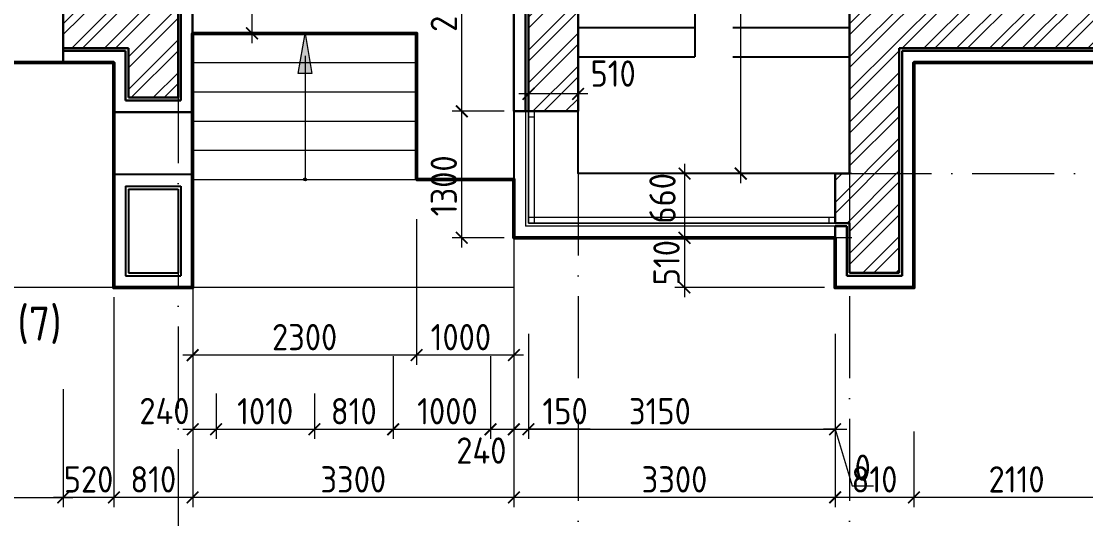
# Model space of a CAD drawing. Header units: millimetres. Extents: x 854812 to 1164625, y 589925 to 823301.
# Drawn here: x 963682 to 974618, y 725317 to 730426 of the extents above; entities that cross this region are included whole.
import ezdxf

# ---------------------------------------------------------------- set-up
doc = ezdxf.new("R2010")
doc.units = ezdxf.units.MM
doc.linetypes.add('ACAD_ISO10W100', pattern=[18, 12, -3, 0, -3])
doc.linetypes.add('JIS_08_15', pattern=[17.25, 15, -0.75, 0.75, -0.75])
doc.layers.get('Defpoints').update_dxf_attribs({"color": 40})
for name, color, linetype, lineweight in [('АР_Штрих_материалы', 27, 'Continuous', 9), ('окна', 132, 'Continuous', 18), ('оси', 50, 'JIS_08_15', 9), ('размеры', 215, 'Continuous', 13), ('стены', 172, 'Continuous', 30), ('текст', 7, 'Continuous', 13), ('УКАЗАТЕЛЬ', 6, 'Continuous', 13)]:
    doc.layers.add(name, color=color, linetype=linetype, lineweight=lineweight)
doc.styles.add('GOST 2.304', font='isocpeur.ttf', dxfattribs={"width": 0.9})
doc.dimstyles.new('1', dxfattribs={"dimscale": 100, "dimtxt": 2.7, "dimasz": 1.2, "dimexe": 1, "dimexo": 1, "dimgap": 0.5, "dimtad": 1, "dimdec": 0, "dimzin": 0, "dimdsep": 46, "dimtxsty": 'GOST 2.304', "dimblk": 'ARCHTICK', "dimcen": 0.09, "dimdle": 1, "dimclrd": 256, "dimclre": 256, "dimclrt": 7, "dimadec": 0, "dimazin": 0, "dimtfac": 1, "dimtdec": 0, "dimtmove": 1, "dimatfit": 3, "dimldrblk": 'ARCHTICK', "dimfxl": 100, "dimtolj": 1, "dimtzin": 0, "dimlwd": 5, "dimlwe": 5, "dimarcsym": 1})

# ---------------------------------------------------------------- blocks, each defined once
blk = doc.blocks.new('_ArchTick')
at = {"color": 0, "linetype": 'ByBlock', "const_width": 0.15}
blk.add_lwpolyline([(-0.5, -0.5), (0.5, 0.5)], dxfattribs=at)
blk = doc.blocks.new('*D11')
at = {"layer": 'Defpoints', "color": 0, "ltscale": 0.1}
for p in [(972853, 726312), (974963, 725991), (972853, 725536)]:
    blk.add_point(p, dxfattribs=at)
at = {"layer": 'размеры', "lineweight": 5, "ltscale": 0.1}
for p, q in [((972853, 726212), (972853, 725436)), ((974963, 725891), (974963, 725436)), ((975063, 725536), (972753, 725536))]:
    blk.add_line(p, q, dxfattribs=at)
at = {"layer": 'размеры', "lineweight": 5, "ltscale": 0.1, "xscale": 120, "yscale": 120, "zscale": 120, "rotation": 180}
blk.add_blockref('_ArchTick', (972853, 725536), dxfattribs=at)
at = {"layer": 'размеры', "lineweight": 5, "ltscale": 0.1, "xscale": 120, "yscale": 120, "zscale": 120}
blk.add_blockref('_ArchTick', (974963, 725536), dxfattribs=at)
at = {"layer": 'размеры', "color": 7, "ltscale": 0.1, "insert": (973908, 725721), "char_height": 270, "attachment_point": 5, "style": 'GOST 2.304'}
blk.add_mtext('\\A1;2110', dxfattribs=at)
blk = doc.blocks.new('*D26')
at = {"layer": 'Defpoints', "color": 0, "ltscale": 0.1}
for p in [(968743, 727002), (972043, 726292), (968743, 725536)]:
    blk.add_point(p, dxfattribs=at)
at = {"layer": 'размеры', "lineweight": 5, "ltscale": 0.1}
for p, q in [((968743, 726902), (968743, 725436)), ((972043, 726192), (972043, 725436)), ((972143, 725536), (968643, 725536))]:
    blk.add_line(p, q, dxfattribs=at)
at = {"layer": 'размеры', "lineweight": 5, "ltscale": 0.1, "xscale": 120, "yscale": 120, "zscale": 120, "rotation": 180}
blk.add_blockref('_ArchTick', (968743, 725536), dxfattribs=at)
at = {"layer": 'размеры', "lineweight": 5, "ltscale": 0.1, "xscale": 120, "yscale": 120, "zscale": 120}
blk.add_blockref('_ArchTick', (972043, 725536), dxfattribs=at)
at = {"layer": 'размеры', "color": 7, "ltscale": 0.1, "insert": (970393, 725721), "char_height": 270, "attachment_point": 5, "style": 'GOST 2.304'}
blk.add_mtext('\\A1;3300', dxfattribs=at)
blk = doc.blocks.new('*D28')
at = {"layer": 'Defpoints', "color": 0, "lineweight": 50, "ltscale": 0.1}
for p in [(972033, 728202), (970496, 727692), (972033, 727692)]:
    blk.add_point(p, dxfattribs=at)
at = {"layer": 'размеры', "lineweight": 5, "ltscale": 0.1}
for p, q in [((970496, 728302), (970496, 727592)), ((971933, 728202), (970396, 728202)), ((971933, 727692), (970396, 727692))]:
    blk.add_line(p, q, dxfattribs=at)
at = {"layer": 'размеры', "lineweight": 5, "ltscale": 0.1, "xscale": 120, "yscale": 120, "zscale": 120}
for p, rotation in [((970496, 728202), 90), ((970496, 727692), 270)]:
    blk.add_blockref('_ArchTick', p, dxfattribs=dict(at, rotation=rotation))
at = {"layer": 'размеры', "color": 7, "ltscale": 0.1, "insert": (970311, 727947), "char_height": 270, "attachment_point": 5, "rotation": 90, "style": 'GOST 2.304'}
blk.add_mtext('\\A1;510', dxfattribs=at)
blk = doc.blocks.new('*D30')
at = {"layer": 'Defpoints', "color": 0, "lineweight": 50, "ltscale": 0.1}
for p in [(971074, 737482), (971249, 737482), (971199, 728862, 0)]:
    blk.add_point(p, dxfattribs=at)
at = {"layer": 'размеры', "lineweight": 5, "ltscale": 0.1}
for p, q in [((971074, 728762), (971074, 737582)), ((971149, 737482), (970974, 737482)), ((971099, 728862), (970974, 728862))]:
    blk.add_line(p, q, dxfattribs=at)
at = {"layer": 'размеры', "lineweight": 5, "ltscale": 0.1, "xscale": 120, "yscale": 120, "zscale": 120}
for p, rotation in [((971074, 737482), 90), ((971074, 728862), 270)]:
    blk.add_blockref('_ArchTick', p, dxfattribs=dict(at, rotation=rotation))
at = {"layer": 'размеры', "color": 7, "ltscale": 0.1, "insert": (970889, 733325), "char_height": 270, "attachment_point": 5, "rotation": 90, "style": 'GOST 2.304'}
blk.add_mtext('\\A1;8620', dxfattribs=at)
blk = doc.blocks.new('*D31')
at = {"layer": 'Defpoints', "color": 0, "ltscale": 0.1}
for p in [(972043, 726312), (972853, 726312), (972043, 725536)]:
    blk.add_point(p, dxfattribs=at)
at = {"layer": 'размеры', "lineweight": 5, "ltscale": 0.1}
for p, q in [((972043, 726212), (972043, 725436)), ((972853, 726212), (972853, 725436)), ((972953, 725536), (971943, 725536))]:
    blk.add_line(p, q, dxfattribs=at)
at = {"layer": 'размеры', "lineweight": 5, "ltscale": 0.1, "xscale": 120, "yscale": 120, "zscale": 120, "rotation": 180}
blk.add_blockref('_ArchTick', (972043, 725536), dxfattribs=at)
at = {"layer": 'размеры', "lineweight": 5, "ltscale": 0.1, "xscale": 120, "yscale": 120, "zscale": 120}
blk.add_blockref('_ArchTick', (972853, 725536), dxfattribs=at)
at = {"layer": 'размеры', "color": 7, "ltscale": 0.1, "insert": (972448, 725721), "char_height": 270, "attachment_point": 5, "style": 'GOST 2.304'}
blk.add_mtext('\\A1;810', dxfattribs=at)
blk = doc.blocks.new('*D33')
at = {"layer": 'Defpoints', "color": 0, "ltscale": 0.1}
for p in [(968893, 729681), (968893, 729646), (969403, 729646)]:
    blk.add_point(p, dxfattribs=at)
at = {"layer": 'размеры', "lineweight": 5, "ltscale": 0.1}
for p, q in [((968893, 729746), (968893, 729781)), ((969403, 729746), (969403, 729781)), ((969503, 729681), (968793, 729681))]:
    blk.add_line(p, q, dxfattribs=at)
at = {"layer": 'размеры', "lineweight": 5, "ltscale": 0.1, "xscale": 120, "yscale": 120, "zscale": 120, "rotation": 180}
blk.add_blockref('_ArchTick', (968893, 729681), dxfattribs=at)
at = {"layer": 'размеры', "lineweight": 5, "ltscale": 0.1, "xscale": 120, "yscale": 120, "zscale": 120}
blk.add_blockref('_ArchTick', (969403, 729681), dxfattribs=at)
at = {"layer": 'размеры', "color": 7, "ltscale": 0.1, "insert": (969763, 729889), "char_height": 270, "attachment_point": 5, "style": 'GOST 2.304'}
blk.add_mtext('\\A1;510', dxfattribs=at)
blk = doc.blocks.new('*D38')
at = {"layer": 'Defpoints', "color": 0, "ltscale": 0.1}
for p in [(965443, 727706), (968743, 726416), (965443, 725536)]:
    blk.add_point(p, dxfattribs=at)
at = {"layer": 'размеры', "lineweight": 5, "ltscale": 0.1}
for p, q in [((965443, 727606), (965443, 725436)), ((968743, 726316), (968743, 725436)), ((968843, 725536), (965343, 725536))]:
    blk.add_line(p, q, dxfattribs=at)
at = {"layer": 'размеры', "lineweight": 5, "ltscale": 0.1, "xscale": 120, "yscale": 120, "zscale": 120, "rotation": 180}
blk.add_blockref('_ArchTick', (965443, 725536), dxfattribs=at)
at = {"layer": 'размеры', "lineweight": 5, "ltscale": 0.1, "xscale": 120, "yscale": 120, "zscale": 120}
blk.add_blockref('_ArchTick', (968743, 725536), dxfattribs=at)
at = {"layer": 'размеры', "color": 7, "ltscale": 0.1, "insert": (967093, 725721), "char_height": 270, "attachment_point": 5, "style": 'GOST 2.304'}
blk.add_mtext('\\A1;3300', dxfattribs=at)
blk = doc.blocks.new('*D44')
at = {"layer": 'Defpoints', "color": 0, "ltscale": 0.1}
for p in [(968208, 729502), (968743, 729502), (968743, 728202)]:
    blk.add_point(p, dxfattribs=at)
at = {"layer": 'размеры', "lineweight": 5, "ltscale": 0.1}
for p, q in [((968208, 728102), (968208, 729602)), ((968643, 729502), (968108, 729502)), ((968643, 728202), (968108, 728202))]:
    blk.add_line(p, q, dxfattribs=at)
at = {"layer": 'размеры', "lineweight": 5, "ltscale": 0.1, "xscale": 120, "yscale": 120, "zscale": 120}
for p, rotation in [((968208, 729502), 90), ((968208, 728202), 270)]:
    blk.add_blockref('_ArchTick', p, dxfattribs=dict(at, rotation=rotation))
at = {"layer": 'размеры', "color": 7, "ltscale": 0.1, "insert": (968023, 728736), "char_height": 270, "attachment_point": 5, "rotation": 90, "style": 'GOST 2.304'}
blk.add_mtext('\\A1;1300', dxfattribs=at)
blk = doc.blocks.new('*D45')
at = {"layer": 'Defpoints', "color": 0, "ltscale": 0.1}
for p in [(968208, 731802), (968743, 731802), (968743, 729502)]:
    blk.add_point(p, dxfattribs=at)
at = {"layer": 'размеры', "lineweight": 5, "ltscale": 0.1}
for p, q in [((968208, 729402), (968208, 731902)), ((968643, 731802), (968108, 731802)), ((968643, 729502), (968108, 729502))]:
    blk.add_line(p, q, dxfattribs=at)
at = {"layer": 'размеры', "lineweight": 5, "ltscale": 0.1, "xscale": 120, "yscale": 120, "zscale": 120}
for p, rotation in [((968208, 731802), 90), ((968208, 729502), 270)]:
    blk.add_blockref('_ArchTick', p, dxfattribs=dict(at, rotation=rotation))
at = {"layer": 'размеры', "color": 7, "ltscale": 0.1, "insert": (968023, 730652), "char_height": 270, "attachment_point": 5, "rotation": 90, "style": 'GOST 2.304'}
blk.add_mtext('\\A1;2300', dxfattribs=at)
blk = doc.blocks.new('*D95')
at = {"layer": 'Defpoints', "color": 0, "lineweight": 50, "ltscale": 0.1}
for p in [(972314, 728862), (970496, 728202), (972314, 728202)]:
    blk.add_point(p, dxfattribs=at)
at = {"layer": 'размеры', "lineweight": 5, "ltscale": 0.1}
for p, q in [((970496, 728962), (970496, 728102)), ((972214, 728862), (970396, 728862)), ((972214, 728202), (970396, 728202))]:
    blk.add_line(p, q, dxfattribs=at)
at = {"layer": 'размеры', "lineweight": 5, "ltscale": 0.1, "xscale": 120, "yscale": 120, "zscale": 120}
for p, rotation in [((970496, 728862), 90), ((970496, 728202), 270)]:
    blk.add_blockref('_ArchTick', p, dxfattribs=dict(at, rotation=rotation))
at = {"layer": 'размеры', "color": 7, "ltscale": 0.1, "insert": (970270, 728608), "char_height": 270, "attachment_point": 5, "rotation": 90, "style": 'GOST 2.304'}
blk.add_mtext('\\A1;660', dxfattribs=at)
blk = doc.blocks.new('*D109')
at = {"layer": 'Defpoints', "color": 0, "ltscale": 0.1}
for p in [(964633, 727692), (965443, 726312), (964633, 725536)]:
    blk.add_point(p, dxfattribs=at)
at = {"layer": 'размеры', "lineweight": 5, "ltscale": 0.1}
for p, q in [((964633, 727592), (964633, 725436)), ((965443, 726212), (965443, 725436)), ((965543, 725536), (964533, 725536))]:
    blk.add_line(p, q, dxfattribs=at)
at = {"layer": 'размеры', "lineweight": 5, "ltscale": 0.1, "xscale": 120, "yscale": 120, "zscale": 120, "rotation": 180}
blk.add_blockref('_ArchTick', (964633, 725536), dxfattribs=at)
at = {"layer": 'размеры', "lineweight": 5, "ltscale": 0.1, "xscale": 120, "yscale": 120, "zscale": 120}
blk.add_blockref('_ArchTick', (965443, 725536), dxfattribs=at)
at = {"layer": 'размеры', "color": 7, "ltscale": 0.1, "insert": (965038, 725721), "char_height": 270, "attachment_point": 5, "style": 'GOST 2.304'}
blk.add_mtext('\\A1;810', dxfattribs=at)
blk = doc.blocks.new('*D121')
at = {"layer": 'Defpoints', "color": 0, "ltscale": 0.1}
for p in [(966824, 731802), (966052, 730302), (966824, 730302)]:
    blk.add_point(p, dxfattribs=at)
at = {"layer": 'размеры', "lineweight": 5, "ltscale": 0.1}
for p, q in [((966052, 731902), (966052, 730202)), ((966724, 731802), (965952, 731802)), ((966724, 730302), (965952, 730302))]:
    blk.add_line(p, q, dxfattribs=at)
at = {"layer": 'размеры', "lineweight": 5, "ltscale": 0.1, "xscale": 120, "yscale": 120, "zscale": 120}
for p, rotation in [((966052, 731802), 90), ((966052, 730302), 270)]:
    blk.add_blockref('_ArchTick', p, dxfattribs=dict(at, rotation=rotation))
at = {"layer": 'размеры', "color": 7, "ltscale": 0.1, "insert": (965867, 731018), "char_height": 270, "attachment_point": 5, "rotation": 90, "style": 'GOST 2.304'}
blk.add_mtext('\\A1;1500', dxfattribs=at)
blk = doc.blocks.new('*D122')
at = {"layer": 'Defpoints', "color": 0, "ltscale": 0.1}
for p in [(967743, 728495), (968743, 728495), (967743, 726997)]:
    blk.add_point(p, dxfattribs=at)
at = {"layer": 'размеры', "lineweight": 5, "ltscale": 0.1}
for p, q in [((967743, 728395), (967743, 726897)), ((968743, 728395), (968743, 726897)), ((968843, 726997), (967643, 726997))]:
    blk.add_line(p, q, dxfattribs=at)
at = {"layer": 'размеры', "lineweight": 5, "ltscale": 0.1, "xscale": 120, "yscale": 120, "zscale": 120, "rotation": 180}
blk.add_blockref('_ArchTick', (967743, 726997), dxfattribs=at)
at = {"layer": 'размеры', "lineweight": 5, "ltscale": 0.1, "xscale": 120, "yscale": 120, "zscale": 120}
blk.add_blockref('_ArchTick', (968743, 726997), dxfattribs=at)
at = {"layer": 'размеры', "color": 7, "ltscale": 0.1, "insert": (968198, 727182), "char_height": 270, "attachment_point": 5, "style": 'GOST 2.304'}
blk.add_mtext('\\A1;1000', dxfattribs=at)
blk = doc.blocks.new('*D123')
at = {"layer": 'Defpoints', "color": 0, "ltscale": 0.1}
for p in [(965443, 728495), (967743, 728495), (965443, 726997)]:
    blk.add_point(p, dxfattribs=at)
at = {"layer": 'размеры', "lineweight": 5, "ltscale": 0.1}
for p, q in [((965443, 728395), (965443, 726897)), ((967743, 728395), (967743, 726897)), ((967843, 726997), (965343, 726997))]:
    blk.add_line(p, q, dxfattribs=at)
at = {"layer": 'размеры', "lineweight": 5, "ltscale": 0.1, "xscale": 120, "yscale": 120, "zscale": 120, "rotation": 180}
blk.add_blockref('_ArchTick', (965443, 726997), dxfattribs=at)
at = {"layer": 'размеры', "lineweight": 5, "ltscale": 0.1, "xscale": 120, "yscale": 120, "zscale": 120}
blk.add_blockref('_ArchTick', (967743, 726997), dxfattribs=at)
at = {"layer": 'размеры', "color": 7, "ltscale": 0.1, "insert": (966593, 727182), "char_height": 270, "attachment_point": 5, "style": 'GOST 2.304'}
blk.add_mtext('\\A1;2300', dxfattribs=at)
blk = doc.blocks.new('*D319')
at = {"layer": 'Defpoints', "color": 0, "lineweight": 50, "ltscale": 0.1}
for p in [(961113, 726746), (964113, 726746), (964113, 725536)]:
    blk.add_point(p, dxfattribs=at)
at = {"layer": 'размеры', "lineweight": 5, "ltscale": 0.1}
for p, q in [((961113, 726646), (961113, 725436)), ((964113, 726646), (964113, 725436)), ((961013, 725536), (964213, 725536))]:
    blk.add_line(p, q, dxfattribs=at)
at = {"layer": 'размеры', "lineweight": 5, "ltscale": 0.1, "xscale": 120, "yscale": 120, "zscale": 120, "rotation": 180}
blk.add_blockref('_ArchTick', (961113, 725536), dxfattribs=at)
at = {"layer": 'размеры', "lineweight": 5, "ltscale": 0.1, "xscale": 120, "yscale": 120, "zscale": 120}
blk.add_blockref('_ArchTick', (964113, 725536), dxfattribs=at)
at = {"layer": 'размеры', "color": 7, "ltscale": 0.1, "insert": (962613, 725721), "char_height": 270, "attachment_point": 5, "style": 'GOST 2.304'}
blk.add_mtext('\\A1;3000', dxfattribs=at)
blk = doc.blocks.new('*D322')
at = {"layer": 'Defpoints', "color": 0, "lineweight": 50, "ltscale": 0.1}
for p in [(964113, 726067), (964633, 726067), (964113, 725536)]:
    blk.add_point(p, dxfattribs=at)
at = {"layer": 'размеры', "lineweight": 5, "ltscale": 0.1}
for p, q in [((964113, 725967), (964113, 725436)), ((964633, 725967), (964633, 725436)), ((964733, 725536), (964013, 725536))]:
    blk.add_line(p, q, dxfattribs=at)
at = {"layer": 'размеры', "lineweight": 5, "ltscale": 0.1, "xscale": 120, "yscale": 120, "zscale": 120, "rotation": 180}
blk.add_blockref('_ArchTick', (964113, 725536), dxfattribs=at)
at = {"layer": 'размеры', "lineweight": 5, "ltscale": 0.1, "xscale": 120, "yscale": 120, "zscale": 120}
blk.add_blockref('_ArchTick', (964633, 725536), dxfattribs=at)
at = {"layer": 'размеры', "color": 7, "ltscale": 0.1, "insert": (964373, 725721), "char_height": 270, "attachment_point": 5, "style": 'GOST 2.304'}
blk.add_mtext('\\A1;520', dxfattribs=at)
blk = doc.blocks.new('*D432')
at = {"layer": 'Defpoints', "color": 0, "ltscale": 0.1}
for p in [(967503, 727085), (968503, 727085), (968503, 726236)]:
    blk.add_point(p, dxfattribs=at)
at = {"layer": 'размеры', "lineweight": 5, "ltscale": 0.1}
for p, q in [((967503, 726985), (967503, 726136)), ((968503, 726985), (968503, 726136)), ((967403, 726236), (968603, 726236))]:
    blk.add_line(p, q, dxfattribs=at)
at = {"layer": 'размеры', "lineweight": 5, "ltscale": 0.1, "xscale": 120, "yscale": 120, "zscale": 120, "rotation": 180}
blk.add_blockref('_ArchTick', (967503, 726236), dxfattribs=at)
at = {"layer": 'размеры', "lineweight": 5, "ltscale": 0.1, "xscale": 120, "yscale": 120, "zscale": 120}
blk.add_blockref('_ArchTick', (968503, 726236), dxfattribs=at)
at = {"layer": 'размеры', "color": 7, "ltscale": 0.1, "insert": (968060, 726421), "char_height": 270, "attachment_point": 5, "style": 'GOST 2.304'}
blk.add_mtext('\\A1;1000', dxfattribs=at)
blk = doc.blocks.new('*D433')
at = {"layer": 'Defpoints', "color": 0, "ltscale": 0.1}
for p in [(965683, 726703), (965443, 726553), (965683, 726236)]:
    blk.add_point(p, dxfattribs=at)
at = {"layer": 'размеры', "lineweight": 5, "ltscale": 0.1}
for p, q in [((965683, 726603), (965683, 726136)), ((965443, 726453), (965443, 726136)), ((965343, 726236), (965783, 726236))]:
    blk.add_line(p, q, dxfattribs=at)
at = {"layer": 'размеры', "lineweight": 5, "ltscale": 0.1, "xscale": 120, "yscale": 120, "zscale": 120, "rotation": 180}
blk.add_blockref('_ArchTick', (965443, 726236), dxfattribs=at)
at = {"layer": 'размеры', "lineweight": 5, "ltscale": 0.1, "xscale": 120, "yscale": 120, "zscale": 120}
blk.add_blockref('_ArchTick', (965683, 726236), dxfattribs=at)
at = {"layer": 'размеры', "color": 7, "ltscale": 0.1, "insert": (965153, 726423), "char_height": 270, "attachment_point": 5, "style": 'GOST 2.304'}
blk.add_mtext('\\A1;240', dxfattribs=at)
blk = doc.blocks.new('*D434')
at = {"layer": 'Defpoints', "color": 0, "ltscale": 0.1}
for p in [(965683, 726703), (966693, 726703), (966693, 726236)]:
    blk.add_point(p, dxfattribs=at)
at = {"layer": 'размеры', "lineweight": 5, "ltscale": 0.1}
for p, q in [((965683, 726603), (965683, 726136)), ((966693, 726603), (966693, 726136)), ((965583, 726236), (966793, 726236))]:
    blk.add_line(p, q, dxfattribs=at)
at = {"layer": 'размеры', "lineweight": 5, "ltscale": 0.1, "xscale": 120, "yscale": 120, "zscale": 120, "rotation": 180}
blk.add_blockref('_ArchTick', (965683, 726236), dxfattribs=at)
at = {"layer": 'размеры', "lineweight": 5, "ltscale": 0.1, "xscale": 120, "yscale": 120, "zscale": 120}
blk.add_blockref('_ArchTick', (966693, 726236), dxfattribs=at)
at = {"layer": 'размеры', "color": 7, "ltscale": 0.1, "insert": (966188, 726421), "char_height": 270, "attachment_point": 5, "style": 'GOST 2.304'}
blk.add_mtext('\\A1;1010', dxfattribs=at)
blk = doc.blocks.new('*D435')
at = {"layer": 'Defpoints', "color": 0, "ltscale": 0.1}
for p in [(966693, 726703), (967503, 726703), (967503, 726236)]:
    blk.add_point(p, dxfattribs=at)
at = {"layer": 'размеры', "lineweight": 5, "ltscale": 0.1}
for p, q in [((966693, 726603), (966693, 726136)), ((967503, 726603), (967503, 726136)), ((966593, 726236), (967603, 726236))]:
    blk.add_line(p, q, dxfattribs=at)
at = {"layer": 'размеры', "lineweight": 5, "ltscale": 0.1, "xscale": 120, "yscale": 120, "zscale": 120, "rotation": 180}
blk.add_blockref('_ArchTick', (966693, 726236), dxfattribs=at)
at = {"layer": 'размеры', "lineweight": 5, "ltscale": 0.1, "xscale": 120, "yscale": 120, "zscale": 120}
blk.add_blockref('_ArchTick', (967503, 726236), dxfattribs=at)
at = {"layer": 'размеры', "color": 7, "ltscale": 0.1, "insert": (967098, 726421), "char_height": 270, "attachment_point": 5, "style": 'GOST 2.304'}
blk.add_mtext('\\A1;810', dxfattribs=at)
blk = doc.blocks.new('*D436')
at = {"layer": 'Defpoints', "color": 0, "ltscale": 0.1}
for p in [(968503, 726703), (968743, 726553), (968743, 726236)]:
    blk.add_point(p, dxfattribs=at)
at = {"layer": 'размеры', "lineweight": 5, "ltscale": 0.1}
for p, q in [((968503, 726603), (968503, 726136)), ((968743, 726453), (968743, 726136)), ((968403, 726236), (968843, 726236))]:
    blk.add_line(p, q, dxfattribs=at)
at = {"layer": 'размеры', "lineweight": 5, "ltscale": 0.1, "xscale": 120, "yscale": 120, "zscale": 120, "rotation": 180}
blk.add_blockref('_ArchTick', (968503, 726236), dxfattribs=at)
at = {"layer": 'размеры', "lineweight": 5, "ltscale": 0.1, "xscale": 120, "yscale": 120, "zscale": 120}
blk.add_blockref('_ArchTick', (968743, 726236), dxfattribs=at)
at = {"layer": 'размеры', "color": 7, "ltscale": 0.1, "insert": (968409, 726017), "char_height": 270, "attachment_point": 5, "style": 'GOST 2.304'}
blk.add_mtext('\\A1;240', dxfattribs=at)
blk = doc.blocks.new('*D488')
at = {"layer": 'Defpoints', "color": 0, "lineweight": 50, "ltscale": 0.1}
for p in [(968893, 727315), (972043, 727315, 0), (972043, 726236)]:
    blk.add_point(p, dxfattribs=at)
at = {"layer": 'размеры', "lineweight": 5, "ltscale": 0.1}
for p, q in [((968893, 727215), (968893, 726136)), ((972043, 727215), (972043, 726136)), ((968793, 726236), (972143, 726236))]:
    blk.add_line(p, q, dxfattribs=at)
at = {"layer": 'размеры', "lineweight": 5, "ltscale": 0.1, "xscale": 120, "yscale": 120, "zscale": 120, "rotation": 180}
blk.add_blockref('_ArchTick', (968893, 726236), dxfattribs=at)
at = {"layer": 'размеры', "lineweight": 5, "ltscale": 0.1, "xscale": 120, "yscale": 120, "zscale": 120}
blk.add_blockref('_ArchTick', (972043, 726236), dxfattribs=at)
at = {"layer": 'размеры', "color": 7, "ltscale": 0.1, "insert": (970243, 726421), "char_height": 270, "attachment_point": 5, "style": 'GOST 2.304'}
blk.add_mtext('\\A1;3150', dxfattribs=at)
blk = doc.blocks.new('*D489')
at = {"layer": 'Defpoints', "color": 0, "ltscale": 0.1}
for p in [(968743, 726720), (968893, 726720), (968893, 726236)]:
    blk.add_point(p, dxfattribs=at)
at = {"layer": 'размеры', "lineweight": 5, "ltscale": 0.1}
for p, q in [((968743, 726620), (968743, 726136)), ((968893, 726620), (968893, 726136)), ((968643, 726236), (968993, 726236)), ((969526, 726236), (968893, 726236))]:
    blk.add_line(p, q, dxfattribs=at)
at = {"layer": 'размеры', "lineweight": 5, "ltscale": 0.1, "xscale": 120, "yscale": 120, "zscale": 120, "rotation": 180}
blk.add_blockref('_ArchTick', (968743, 726236), dxfattribs=at)
at = {"layer": 'размеры', "lineweight": 5, "ltscale": 0.1, "xscale": 120, "yscale": 120, "zscale": 120}
blk.add_blockref('_ArchTick', (968893, 726236), dxfattribs=at)
at = {"layer": 'размеры', "color": 7, "ltscale": 0.1, "insert": (969269, 726421), "char_height": 270, "attachment_point": 5, "style": 'GOST 2.304'}
blk.add_mtext('\\A1;150', dxfattribs=at)
blk = doc.blocks.new('*D490')
at = {"layer": 'Defpoints', "color": 0, "lineweight": 50, "ltscale": 0.1}
for p in [(972043, 726668), (972043, 726668), (972043, 726236)]:
    blk.add_point(p, dxfattribs=at)
at = {"layer": 'размеры', "lineweight": 5, "ltscale": 0.1}
for p, q in [((972043, 726568), (972043, 726136)), ((972043, 726568), (972043, 726136)), ((972043, 726236), (971923, 726236)), ((972043, 726236), (972163, 726236)), ((972043, 726236), (972217, 725656)), ((972217, 725656), (972438, 725656))]:
    blk.add_line(p, q, dxfattribs=at)
at = {"layer": 'размеры', "lineweight": 5, "ltscale": 0.1, "xscale": 120, "yscale": 120, "zscale": 120}
blk.add_blockref('_ArchTick', (972043, 726236), dxfattribs=at)
at = {"layer": 'размеры', "lineweight": 5, "ltscale": 0.1, "xscale": 120, "yscale": 120, "zscale": 120, "rotation": 180}
blk.add_blockref('_ArchTick', (972043, 726236), dxfattribs=at)
at = {"layer": 'размеры', "color": 7, "ltscale": 0.1, "insert": (972327, 725841), "char_height": 270, "attachment_point": 5, "style": 'GOST 2.304'}
blk.add_mtext('\\A1;0', dxfattribs=at)

msp = doc.modelspace()

# ---------------------------------------------------------------- hatches: boundary and pattern name
at = {"layer": 'АР_Штрих_материалы', "ltscale": 100}
h = msp.add_hatch(dxfattribs=at)
h.set_pattern_fill('ANSI32', color=256, scale=25, style=0)
h.paths.add_polyline_path([(960442.5, 735601.9), (959932.5, 735601.9), (959932.5, 732542.3), (960442.5, 732542.3)])
h.paths.add_polyline_path([(961612.5, 737861.9), (960442.5, 737861.9), (960442.5, 739661.4), (959932.5, 739661.4), (959932.5, 736601.9), (960442.5, 736601.9), (960442.5, 737481.6), (961612.5, 737481.6)])
h.paths.add_polyline_path([(969402.5, 734641.6), (969022.5, 734641.6), (969022.5, 732461.6), (968502.5, 732461.6), (968502.5, 731951.6), (968892.5, 731951.6), (968892.5, 729501.5), (969402.5, 729501.5)])
h.paths.add_polyline_path([(967502.5, 732461.6), (967152.5, 732461.6), (967152.5, 734521.6), (967952.5, 734521.6), (967952.5, 734641.6), (967152.5, 734641.6), (967152.5, 734761.9), (967032.5, 734761.9), (967032.5, 732461.6), (966682.5, 732461.6), (966682.5, 731951.6), (967502.5, 731951.6)])
h.paths.add_polyline_path([(976922.5, 731542.3), (976412.5, 731542.3), (976412.5, 730661.6), (976262.5, 730661.6), (976262.5, 730151.6), (976412.5, 730151.6), (976412.5, 729641.6), (976922.5, 729641.6)])
h.paths.add_polyline_path([(964112.5, 730661.6), (964112.5, 730151.6), (964782.6, 730151.6), (964782.6, 729641.6), (965292.6, 729641.6), (965292.6, 731951.6), (965682.5, 731951.6), (965682.5, 732461.6), (965292.6, 732461.6), (965292.6, 736031.9), (965702.5, 736031.9), (965702.5, 736151.9), (964782.6, 736151.9), (964782.6, 733231.6), (965172.3, 733231.6), (965172.3, 733091.6), (964782.6, 733091.6), (964782.6, 730661.6)])
h.paths.add_polyline_path([(961112.5, 730151.6), (961112.5, 730661.6), (960442.5, 730661.6), (960442.5, 731542.3), (959932.5, 731542.3), (959932.5, 729641.6), (960442.5, 729641.6), (960442.5, 730151.6)])
h.paths.add_polyline_path([(972042.5, 728861.6), (972042.5, 728351.6), (972192.5, 728351.6), (972192.5, 727841.6), (972702.5, 727841.6), (972702.5, 730151.6), (974962.5, 730151.6), (974962.5, 730661.6), (972572.5, 730661.6), (972572.5, 734031.4), (972192.5, 734031.4), (972192.5, 728861.6)])
at = {"layer": 'текст', "ltscale": 0.1}
h = msp.add_hatch(color=7, dxfattribs=at)
h.dxf.hatch_style = 1
h.paths.add_polyline_path([(966597.6, 729888.8), (966526.9, 729888.8), (966597.6, 730301.6), (966668.2, 729888.8)])

# ---------------------------------------------------------------- linework, layer by layer
at = {"layer": 'Defpoints', "ltscale": 0.1}
for p, q in [((970602.5, 733061.6), (970602.5, 730061.6)), ((969402.5, 730361.6), (970602.5, 730361.6)), ((970992.5, 730361.6), (972192.5, 730361.6)), ((969402.5, 730061.6), (970602.5, 730061.6)), ((970992.5, 730061.6), (972192.5, 730061.6)), ((965442.6, 728851.7), (964632.6, 728851.7)), ((964632.6, 728851.7), (964632.6, 727691.6)), ((965442.6, 728851.7), (965442.6, 727691.6)), ((965442.6, 728851.6), (965442.6, 727691.6)), ((964752.6, 728731.7), (964752.6, 727811.6)), ((964752.6, 728731.7), (965322.6, 728731.7)), ((964782.6, 728701.7), (964782.6, 727841.6)), ((964782.6, 728701.7), (965292.6, 728701.7)), ((965292.6, 728701.7), (965292.6, 727841.6)), ((965322.6, 728731.7), (965322.6, 727811.6)), ((964752.6, 727811.6), (965322.6, 727811.6)), ((964782.6, 727841.6), (965292.6, 727841.6)), ((964632.6, 727691.6), (965442.6, 727691.6))]:
    msp.add_line(p, q, dxfattribs=at)
at = {"layer": 'Defpoints', "color": 1, "lineweight": 50, "ltscale": 0.1}
msp.add_lwpolyline([(976262.5, 730001.6), (972852.5, 730001.6), (972852.5, 727691.6), (972042.5, 727691.6), (972042.5, 728201.6), (968742.5, 728201.6), (968742.5, 728801.6), (967742.6, 728801.6), (967742.6, 730301.6), (965442.5, 730301.6), (965442.6, 727691.6), (964632.6, 727691.6), (964632.6, 730001.6), (960592.5, 730001.6), (960592.5, 729491.6), (959782.5, 729491.6), (959782.5, 743431.9)], dxfattribs=at)
at = {"layer": 'Defpoints', "ltscale": 0.1}
for points in [[(969022.5, 734641.6), (967152.5, 734641.6), (967152.5, 737481.6), (969402.5, 737481.6), (969402.5, 737671.7), (972192.5, 737671.7), (972192.5, 737481.6), (972192.5, 737481.9), (972192.5, 728861.6), (969402.5, 728861.6), (969402.5, 734641.6), (969022.5, 734641.6)], [(965442.5, 731801.6), (968742.5, 731801.6), (968742.5, 728801.6), (967742.6, 728801.6), (967742.6, 730301.6), (965442.5, 730301.6)]]:
    msp.add_lwpolyline(points, close=True, dxfattribs=at)
at = {"layer": 'окна', "ltscale": 0.1}
for p, q in [((968742.5, 729501.5), (968742.5, 728201.6)), ((968862.5, 729501.5), (968862.5, 728321.6)), ((968892.5, 729501.5), (968892.5, 728351.6)), ((969402.5, 729501.5), (969402.5, 728861.6)), ((969402.5, 728861.6), (972042.5, 728861.6, 0)), ((972042.5, 728321.6), (968862.5, 728321.6)), ((972042.5, 728352.8, 0), (968892.5, 728352.8)), ((968892.5, 728352.8), (972042.5, 728352.8)), ((972042.5, 728201.6), (968742.5, 728201.6))]:
    msp.add_line(p, q, dxfattribs=at)
for points in [[(968952.5, 729501.5), (968952.5, 728352.8), (968892.5, 728352.8), (968892.5, 729501.5)], [(968952.5, 729501.5), (968952.5, 729441.5), (968892.5, 729441.5), (968892.5, 729501.5)]]:
    msp.add_lwpolyline(points, close=True, dxfattribs=at)
msp.add_lwpolyline([(972042.5, 728352.8), (968892.5, 728352.8), (968892.5, 728412.8), (972042.5, 728412.8)], dxfattribs=at)
at = {"layer": 'окна', "ltscale": 0.1, "elevation": 0}
msp.add_lwpolyline([(972042.5, 728412.8), (972042.5, 728352.8), (971982.5, 728352.8), (971982.5, 728412.8)], close=True, dxfattribs=at)
at = {"layer": 'оси', "color": 7, "linetype": 'ACAD_ISO10W100', "ltscale": 70}
for p, q in [((965292.6, 736110.4), (965292.6, 723436.1)), ((969402.5, 728861.6), (969402.5, 723925)), ((972192.5, 728861.6), (982689.6, 728861.6)), ((972192.5, 728861.6), (972192.5, 723436.1))]:
    msp.add_line(p, q, dxfattribs=at)
at = {"layer": 'размеры', "ltscale": 0.1}
msp.add_line((964112.5, 730001.6), (961112.5, 730001.6), dxfattribs=at)
at = {"layer": 'стены', "ltscale": 0.1}
for p, q in [((969402.5, 734641.6), (969402.5, 729501.5)), ((972192.5, 734031.4), (972192.5, 728861.6)), ((965292.6, 731951.6), (965292.6, 729641.6)), ((965322.6, 731921.6), (965322.6, 729611.6)), ((968862.5, 731921.6), (968862.5, 729501.5)), ((968892.5, 731951.6), (968892.5, 729501.5)), ((965442.5, 731801.6), (965442.5, 729491.6)), ((968742.5, 731801.6), (968742.5, 729501.5)), ((964112.5, 730001.6), (964112.5, 730661.6)), ((964782.6, 730151.6), (964112.5, 730151.6)), ((964752.6, 730121.6), (964112.5, 730121.6)), ((964752.6, 730121.6), (964752.6, 729611.6)), ((964782.6, 730151.6), (964782.6, 729641.6)), ((972702.5, 730151.6), (972702.5, 727841.9)), ((974962.5, 730151.6), (972702.5, 730151.6)), ((972732.5, 730121.6), (972732.5, 727811.9)), ((975012.5, 730121.6), (972732.5, 730121.6)), ((964632.6, 730001.6), (964112.5, 730001.6)), ((964632.6, 730001.6), (964632.6, 729491.6)), ((975012.5, 730001.6), (972852.5, 730001.6)), ((972852.5, 730001.6), (972852.5, 727691.9)), ((965322.6, 729611.6), (964752.6, 729611.6)), ((965292.6, 729641.6), (964782.6, 729641.6)), ((965442.6, 729491.6), (964632.6, 729491.6)), ((969402.5, 729501.5), (968742.5, 729501.5)), ((972042.5, 728861.6), (972192.5, 728861.6)), ((972042.5, 728861.6, 0), (972042.5, 728351.6, 0)), ((972042.5, 728351.6), (972192.5, 728351.6)), ((972042.5, 728321.6), (972162.5, 728321.6)), ((972042.5, 728321.6, 0), (972042.5, 728201.6, 0)), ((972162.5, 728321.6), (972162.5, 727811.6)), ((972192.5, 728352.8), (972192.5, 727841.9)), ((972042.5, 728201.6), (972042.5, 727691.6)), ((972732.5, 727811.6), (972162.5, 727811.6)), ((972702.5, 727841.6), (972192.5, 727841.6)), ((972852.5, 727691.6), (972042.5, 727691.6))]:
    msp.add_line(p, q, dxfattribs=at)
at = {"layer": 'текст', "color": 7, "ltscale": 0.1}
msp.add_lwpolyline([(966597.6, 729888.8), (966526.9, 729888.8), (966597.6, 730301.6), (966668.2, 729888.8)], close=True, dxfattribs=at)
msp.add_lwpolyline([(966597.6, 730072.8), (966597.6, 728801.6)], dxfattribs=at)
msp.add_circle((966597.6, 728801.6), 15.9, dxfattribs=at)
at = {"layer": 'УКАЗАТЕЛЬ', "ltscale": 0.1}
for p, q in [((965442.5, 730301.6), (967742.6, 730301.6)), ((967742.6, 730301.6), (967742.6, 728801.6)), ((965442.5, 730001.6), (967742.6, 730001.6)), ((965442.5, 729701.6), (967742.6, 729701.6)), ((965442.6, 729491.6), (965442.6, 728801.6)), ((965442.5, 729401.6), (967742.6, 729401.6)), ((965442.5, 729101.6), (967742.6, 729101.6)), ((965442.6, 728801.6), (968742.5, 728801.6)), ((968742.5, 728201.6), (968742.5, 727691.6)), ((968742.5, 727691.6), (960592.5, 727691.6))]:
    msp.add_line(p, q, dxfattribs=at)

# ---------------------------------------------------------------- texts
at = {"color": 7, "ltscale": 5, "style": 'GOST 2.304', "width": 0.9}
msp.add_text('a (7)', height=350, dxfattribs=at).set_placement((963218.5, 727146.1))

# ---------------------------------------------------------------- dimensions: what is measured, and where the dimension line sits
at = {"layer": 'размеры', "ltscale": 0.1}
for base, p1, p2, angle, picture, middle in [((971074.2, 737481.8), (971199.1, 728861.6, 0), (971248.6, 737481.8), 90, '*D30', (971074.2, 733324.7)), ((966052.1, 730301.6), (966824.4, 731801.6), (966824.4, 730301.6), 90, '*D121', (966052.1, 731018.3)), ((968208.1, 729501.5), (968742.5, 728201.6), (968742.5, 729501.5), 90, '*D44', (968208.1, 728735.7)), ((967742.6, 726997.3), (968742.5, 728494.5), (967742.6, 728494.5), 180, '*D122', (968198.3, 726997.3)), ((970496, 727691.6), (972033.3, 728201.6), (972033.3, 727691.6), 90, '*D28', (970496, 727946.6)), ((964632.6, 725536), (965442.6, 726311.7), (964632.6, 727691.6), 180, '*D109', (965037.6, 725536)), ((964112.5, 725536), (964632.6, 726066.6), (964112.5, 726066.6), 180, '*D322', (964372.6, 725536))]:
    dim = msp.add_linear_dim(base=base, p1=p1, p2=p2, angle=angle, dimstyle='1', dxfattribs=at)
    dim.commit()
    dim.dimension.update_dxf_attribs({"geometry": picture, "text_midpoint": middle, "dimtype": 160})
for base, p1, p2, angle, picture, middle in [((968208.1, 731801.6), (968742.5, 729501.5), (968742.5, 731801.6), 90, '*D45', (968023.1, 730651.6)), ((965442.6, 726997.3), (967742.6, 728494.5), (965442.6, 728494.5), 180, '*D123', (966592.6, 727182.3)), ((965442.6, 725536), (968742.5, 726416.4), (965442.6, 727706.4), 180, '*D38', (967092.6, 725721)), ((968742.5, 725536), (972042.5, 726292.4), (968742.5, 727001.7), 180, '*D26', (970392.5, 725721)), ((972042.5, 725536), (972852.5, 726311.7), (972042.5, 726311.7), 180, '*D31', (972447.5, 725721))]:
    dim = msp.add_linear_dim(base=base, p1=p1, p2=p2, angle=angle, dimstyle='1', dxfattribs=at)
    dim.commit()
    dim.dimension.update_dxf_attribs({"geometry": picture, "text_midpoint": middle})
for base, p1, p2, angle, picture, middle in [((968892.5, 729680.8), (969402.5, 729645.9), (968892.5, 729645.9), 180, '*D33', (969763.4, 729889.3)), ((970496, 728201.6), (972314, 728861.6), (972314, 728201.6), 90, '*D95', (970269.8, 728608.1))]:
    dim = msp.add_linear_dim(base=base, p1=p1, p2=p2, angle=angle, dimstyle='1', override={"dimtmove": 2}, dxfattribs=at)
    dim.commit()
    dim.dimension.update_dxf_attribs({"geometry": picture, "text_midpoint": middle, "dimtype": 160})
for base, p1, p2, picture, middle in [((972042.5, 726236), (968892.5, 727314.6), (972042.5, 727314.6, 0), '*D488', (970242.7, 726236)), ((968502.5, 726236), (967502.5, 727084.8), (968502.5, 727084.8), '*D432', (968059.7, 726236)), ((964112.5, 725536), (961112.5, 726746.4), (964112.5, 726746.4), '*D319', (962612.5, 725536)), ((968892.5, 726236), (968742.5, 726720.1), (968892.5, 726720.1), '*D489', (969269.1, 726236))]:
    dim = msp.add_linear_dim(base=base, p1=p1, p2=p2, dimstyle='1', dxfattribs=at)
    dim.commit()
    dim.dimension.update_dxf_attribs({"geometry": picture, "text_midpoint": middle, "dimtype": 160})
for base, p1, p2, picture, middle in [((965682.5, 726236), (965442.5, 726553), (965682.5, 726703), '*D433', (965153.5, 726423.1)), ((968742.5, 726236), (968502.5, 726703), (968742.5, 726553), '*D436', (968409.1, 726016.8))]:
    dim = msp.add_linear_dim(base=base, p1=p1, p2=p2, dimstyle='1', override={"dimtmove": 2}, dxfattribs=at)
    dim.commit()
    dim.dimension.update_dxf_attribs({"geometry": picture, "text_midpoint": middle, "dimtype": 160})
for base, p1, p2, picture, middle in [((966692.5, 726236), (965682.5, 726703), (966692.5, 726703), '*D434', (966187.5, 726421)), ((967502.5, 726236), (966692.5, 726703), (967502.5, 726703), '*D435', (967097.5, 726421))]:
    dim = msp.add_linear_dim(base=base, p1=p1, p2=p2, dimstyle='1', override={"dimtmove": 1}, dxfattribs=at)
    dim.commit()
    dim.dimension.update_dxf_attribs({"geometry": picture, "text_midpoint": middle})
dim = msp.add_linear_dim(base=(972042.5369791, 726235.9936156), p1=(972042.5369791, 726668.1084706), p2=(972042.5369791, 726668.1084706), dimstyle='1', dxfattribs=at)
dim.commit()
dim.dimension.update_dxf_attribs({"geometry": '*D490', "text_midpoint": (972266.5369791, 725840.9936156)})
dim = msp.add_linear_dim(base=(972852.5, 725536), p1=(974962.5, 725990.5), p2=(972852.5, 726311.7), angle=180, dimstyle='1', override={"dimtmove": 1}, dxfattribs=at)
dim.commit()
dim.dimension.update_dxf_attribs({"geometry": '*D11', "text_midpoint": (973907.5, 725721)})

doc.saveas('drawing.dxf')
